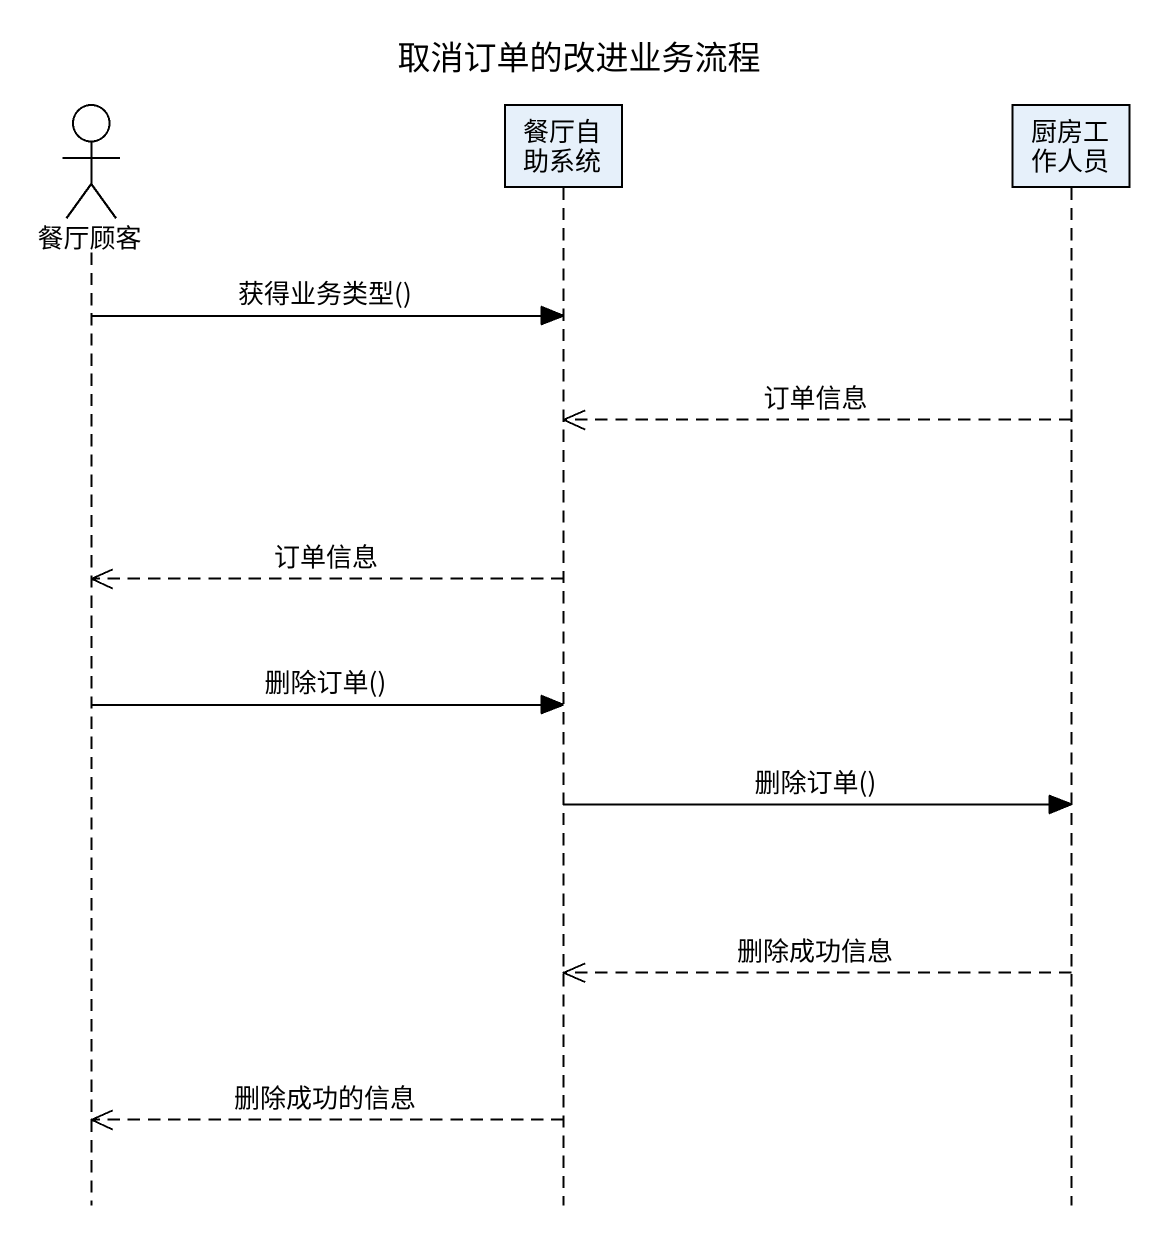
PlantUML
@startuml
title 取消订单的改进业务流程
hide footbox
actor 餐厅顾客
participant 餐厅自助系统
participant 厨房工作人员

餐厅顾客 -> 餐厅自助系统 : 获得业务类型()
厨房工作人员 -->> 餐厅自助系统 : 订单信息
餐厅自助系统 -->> 餐厅顾客 : 订单信息
餐厅顾客 -> 餐厅自助系统 : 删除订单()
餐厅自助系统 -> 厨房工作人员 : 删除订单()
厨房工作人员 -->> 餐厅自助系统 : 删除成功信息
餐厅自助系统 -->> 餐厅顾客 : 删除成功的信息
@enduml
